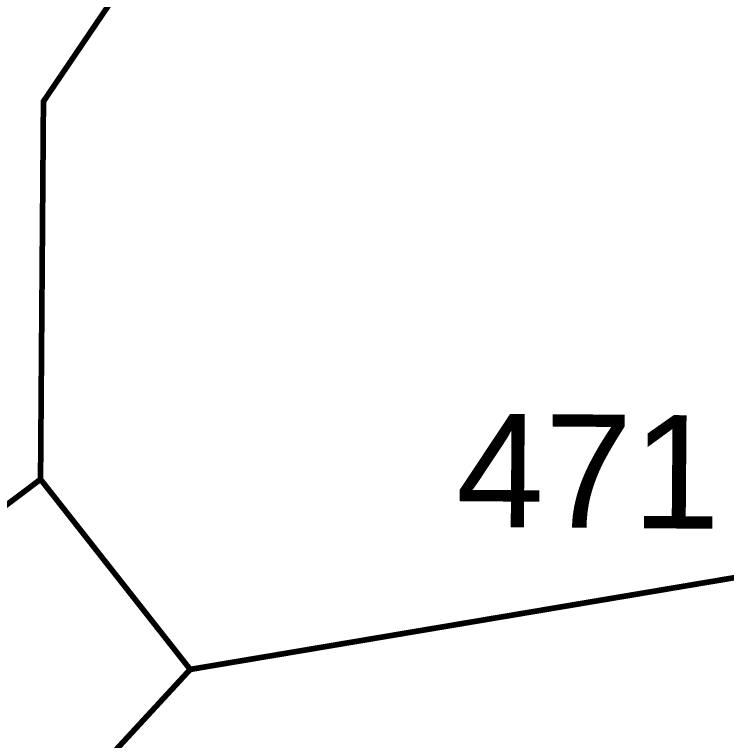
# Model space of a CAD drawing. Header units: metres. Extents: x 326467 to 340077, y 1811030 to 1824953.
# Drawn here: x 328397.7 to 328473.9, y 1812644.6 to 1812722.3 of the extents above; entities that cross this region are included whole.
import ezdxf

# ---------------------------------------------------------------- set-up
doc = ezdxf.new("R2010")
doc.units = ezdxf.units.M
doc.header["$MEASUREMENT"] = 0
doc.layers.add('SURVEY NO.', color=7, linetype='Continuous')
doc.layers.add('SURVEY PLOT BOUNDARY', color=35, linetype='Continuous')
doc.styles.add('PDF Arial', font='arial.ttf')

# ---------------------------------------------------------------- blocks, each defined once
blk = doc.blocks.new('16')
at = {"layer": 'SURVEY PLOT BOUNDARY', "lineweight": 18, "const_width": 0.606}
for points in [[(328322.031, 1812984.519), (328334.127, 1812980.383), (328346.379, 1812996.461), (328446.316, 1812850.131), (328426.042, 1812842.201), (328429.96, 1812825.997), (328446.036, 1812813.743), (328457.851, 1812773.219), (328449.735, 1812769.238), (328449.61, 1812753.066), (328409.03, 1812733.163), (328408.967, 1812725.076), (328400.789, 1812713.01), (328400.664, 1812696.837), (328400.477, 1812672.579), (328262.223, 1812568.52), (328054.842, 1812412.431), (328006.801, 1812473.451), (328027.107, 1812485.424), (327935.192, 1812623.606), (327895.579, 1812729.038), (328014.213, 1812910.072), (328165.125, 1813082.77), (328249.454, 1813009.339)], [(328494.171, 1812764.852), (328546.285, 1812707.844), (328558.475, 1812715.836), (328582.605, 1812699.477), (328574.426, 1812687.41), (328594.451, 1812662.995), (328565.873, 1812626.826), (328549.891, 1812651.209), (328485.306, 1812663.838), (328416.491, 1812652.239), (328400.477, 1812672.579), (328400.664, 1812696.837), (328400.789, 1812713.01), (328408.967, 1812725.076), (328409.03, 1812733.163), (328449.61, 1812753.066), (328465.811, 1812756.984), (328482.199, 1812785.161)], [(328107.113, 1812375.637), (328054.842, 1812412.431), (328262.223, 1812568.52), (328400.477, 1812672.579), (328416.491, 1812652.239), (328294.188, 1812519.753)], [(328549.891, 1812651.209), (328565.873, 1812626.826), (328529.086, 1812574.547), (328516.616, 1812530.167), (328471.806, 1812486.036), (328442.885, 1812405.393), (328373.321, 1812296.76), (328328.916, 1812305.189), (328276.458, 1812317.724), (328147.069, 1812314.679), (328107.113, 1812375.637), (328294.188, 1812519.753), (328416.491, 1812652.239), (328485.306, 1812663.838)]]:
    blk.add_lwpolyline(points, close=True, dxfattribs=at)
at = {"layer": 'SURVEY NO.', "insert": (328444.907, 1812667.499), "char_height": 12.1286, "attachment_point": 7, "rotation": 359.55787, "style": 'PDF Arial'}
blk.add_mtext('471', dxfattribs=at)

msp = doc.modelspace()

# ---------------------------------------------------------------- block references
msp.add_blockref('16', (0, 0))

doc.saveas('drawing.dxf')
